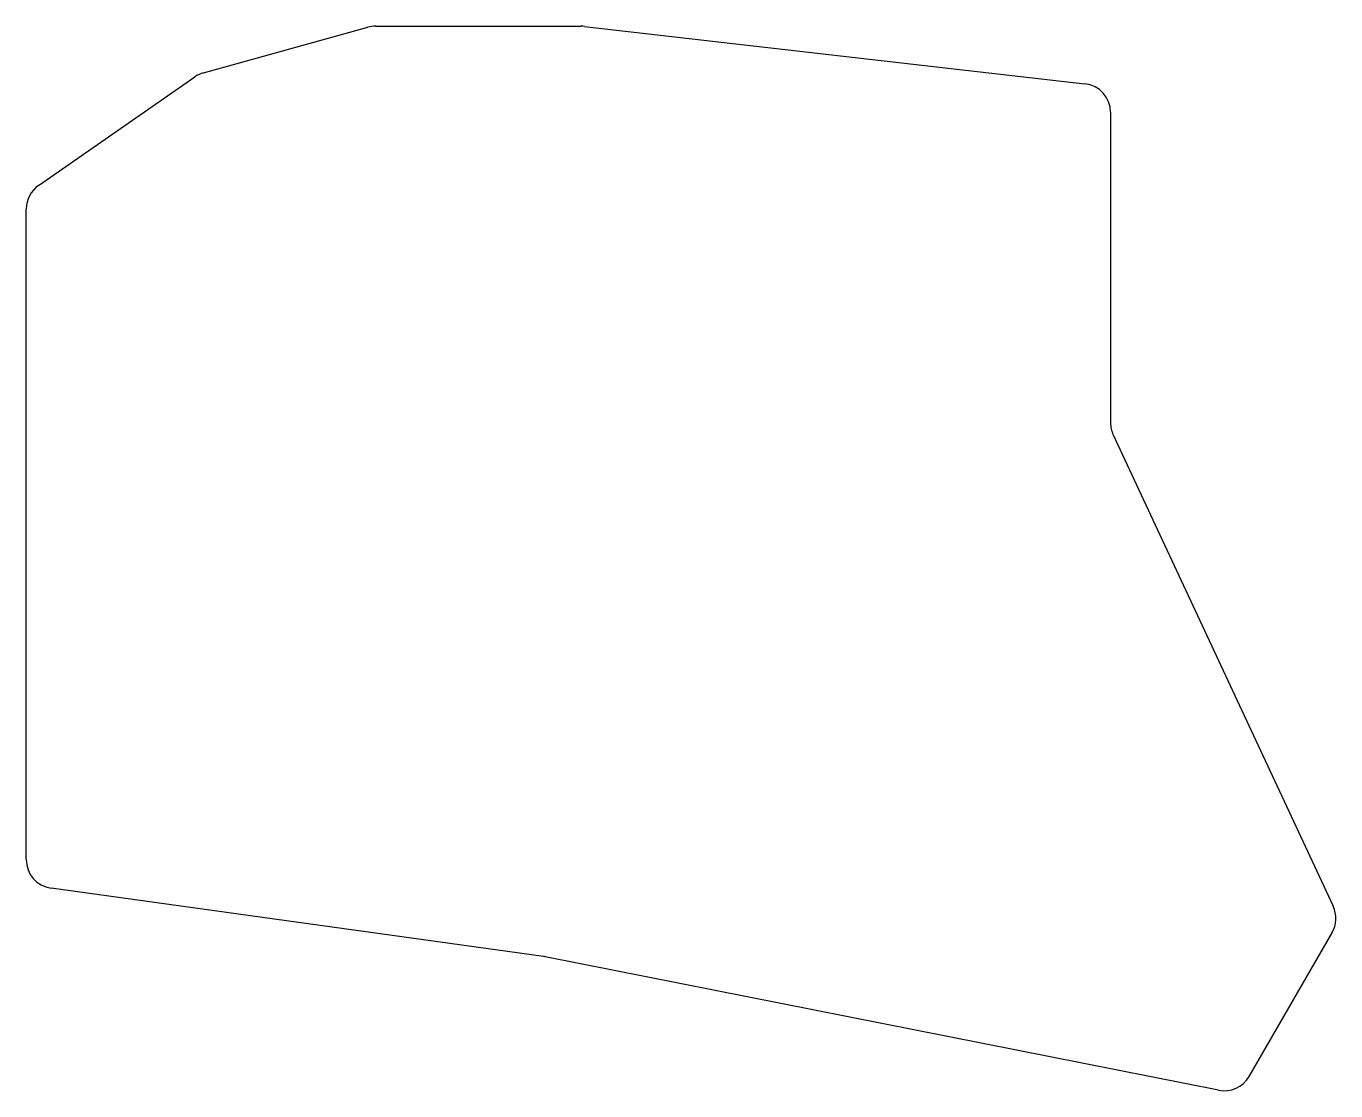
# Model space of a CAD drawing. Header units: millimetres. Extents: x 89 to 225, y -132 to -21.
import ezdxf

# ---------------------------------------------------------------- set-up
doc = ezdxf.new("R2010")
doc.units = ezdxf.units.MM

msp = doc.modelspace()

# ---------------------------------------------------------------- linework, layer by layer
for p, q in [((107.49, -25.86), (124.61, -21.11)), ((125.41, -21), (146.83, -21)), ((147.17, -21.02), (199.34, -27)), ((90.29, -37.6), (106.58, -26.29)), ((202, -29.98), (202, -62.33)), ((89, -107.89), (89, -40.07)), ((202.28, -63.6), (225.2, -112.75)), ((142.91, -117.99), (91.59, -110.86)), ((225.08, -115.52), (216.43, -130.49)), ((213.25, -131.93), (143.09, -118.02))]:
    msp.add_line(p, q)
for centre, start, end in [((125.41, -24), 90, 105.5241), ((146.83, -24), 83.4655, 90), ((108.29, -28.75), 105.5241, 124.7778), ((199, -29.98), 0, 83.4655), ((92, -40.07), 124.7778, 180), ((205, -62.33), 180, 205.0011), ((92, -107.89), 180, 262.0928), ((222.48, -114.02), 330, 25.0011), ((142.5, -120.96), 78.7828, 82.0928), ((213.84, -128.99), 258.7828, 330)]:
    msp.add_arc(centre, 3, start, end)

doc.saveas('drawing.dxf')
